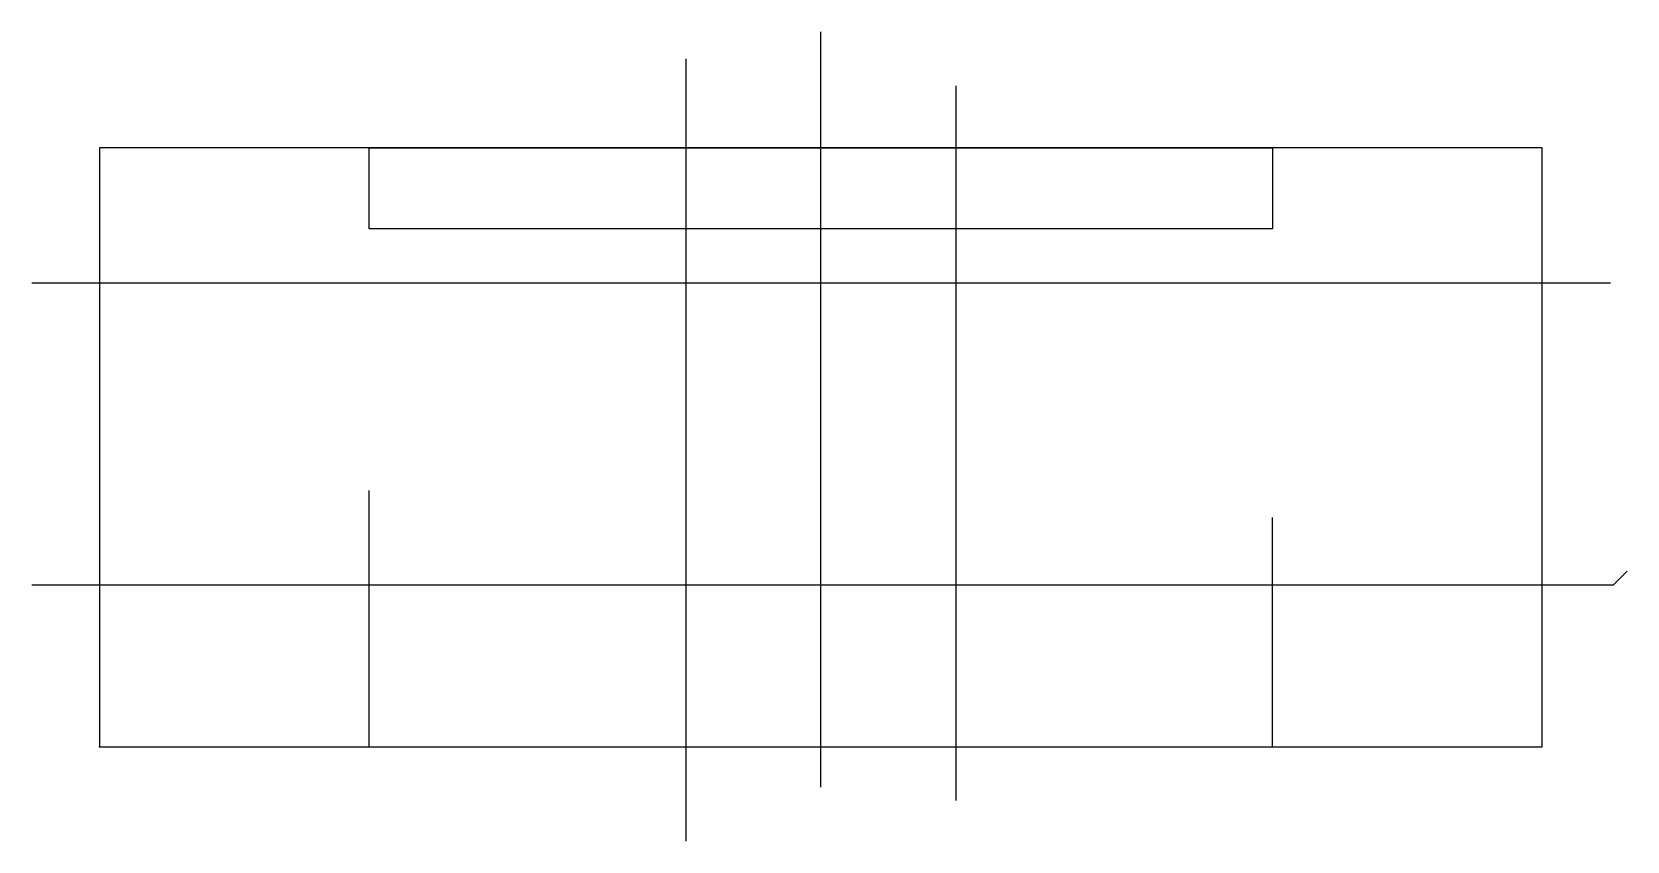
# Model space of a CAD drawing. Header units: centimetres. Extents: x -0.5 to 11.3, y -0.7 to 5.3.
import ezdxf

# ---------------------------------------------------------------- set-up
doc = ezdxf.new("R2010")
doc.units = ezdxf.units.CM
doc.header["$MEASUREMENT"] = 0
for name, color, linetype in [('Entretoise tete impression v3_Sketch1', 7, 'Continuous'), ('Entretoise tete impression v3_Sketch2', 7, 'Continuous'), ('Entretoise tete impression v3_Sketch3', 7, 'Continuous'), ('Entretoise tete impression v3_Sketch4', 7, 'Continuous'), ('Entretoise tete impression v3_Sketch5', 7, 'Continuous'), ('Entretoise tete impression v3_Sketch6', 7, 'Continuous')]:
    doc.layers.add(name, color=color, linetype=linetype)

msp = doc.modelspace()

# ---------------------------------------------------------------- linework, layer by layer
at = {"layer": 'Entretoise tete impression v3_Sketch1'}
for p, q in [((10.695, 4.44), (0, 4.44)), ((0, 4.44), (0, 0)), ((10.695, 0), (10.695, 4.44)), ((0, 0), (10.695, 0))]:
    msp.add_line(p, q, dxfattribs=at)
msp.add_point((0, 0), dxfattribs=at)
at = {"layer": 'Entretoise tete impression v3_Sketch2'}
for p, q in [((0, 4.44, 1.39), (0, 0, 1.39)), ((10.695, 4.44, 1.39), (0, 4.44, 1.39)), ((10.695, 0, 1.39), (10.695, 4.44, 1.39)), ((-0.5, 3.44, 1.39), (11.2, 3.44, 1.39)), ((0, 0, 1.39), (10.695, 0, 1.39))]:
    msp.add_line(p, q, dxfattribs=at)
msp.add_point((0, 0, 1.39), dxfattribs=at)
at = {"layer": 'Entretoise tete impression v3_Sketch3'}
for p, q in [((5.348, -0.3, 1.39), (5.348, 5.3, 1.39)), ((4.348, 5.1, 1.39), (4.348, -0.7, 1.39)), ((6.348, 4.9, 1.39), (6.348, -0.4, 1.39)), ((10.695, 0, 1.39), (10.695, 4.44, 1.39))]:
    msp.add_line(p, q, dxfattribs=at)
for p in [(4.348, 3.44, 1.39), (4.348, 3.44, 1.39), (6.348, 3.44, 1.39), (6.348, 3.44, 1.39), (0, 0, 1.39)]:
    msp.add_point(p, dxfattribs=at)
at = {"layer": 'Entretoise tete impression v3_Sketch4'}
for p, q in [((0, 4.44, 1.39), (0, 0, 1.39)), ((10.695, 4.44, 1.39), (0, 4.44, 1.39)), ((2, 3.84, 1.39), (2, 4.44, 1.39)), ((2, 4.44, 1.39), (8.695, 4.44, 1.39)), ((8.695, 4.44, 1.39), (8.695, 3.84, 1.39)), ((10.695, 0, 1.39), (10.695, 4.44, 1.39)), ((8.695, 3.84, 1.39), (2, 3.84, 1.39)), ((-0.5, 3.44, 1.39), (11.2, 3.44, 1.39))]:
    msp.add_line(p, q, dxfattribs=at)
msp.add_point((0, 0, 1.39), dxfattribs=at)
at = {"layer": 'Entretoise tete impression v3_Sketch5'}
for p, q in [((0, 4.44, 1.39), (0, 0, 1.39)), ((10.695, 0, 1.39), (10.695, 4.44, 1.39)), ((2, 0, 1.39), (2, 1.9, 1.39)), ((8.695, 0, 1.39), (8.695, 1.7, 1.39)), ((-0.5, 1.2, 1.39), (11.224, 1.2, 1.39)), ((11.224, 1.2, 1.39), (11.324, 1.301, 1.39)), ((0, 0, 1.39), (10.695, 0, 1.39))]:
    msp.add_line(p, q, dxfattribs=at)
msp.add_point((0, 0, 1.39), dxfattribs=at)
at = {"layer": 'Entretoise tete impression v3_Sketch6'}
for p, q in [((2, 0, 1.39), (2, 1.9, 1.39)), ((-0.5, 1.2, 1.39), (11.224, 1.2, 1.39))]:
    msp.add_line(p, q, dxfattribs=at)
for p in [(2, 1.2, 1.39), (8.695, 1.2, 1.39), (0, 0, 1.39)]:
    msp.add_point(p, dxfattribs=at)

doc.saveas('drawing.dxf')
